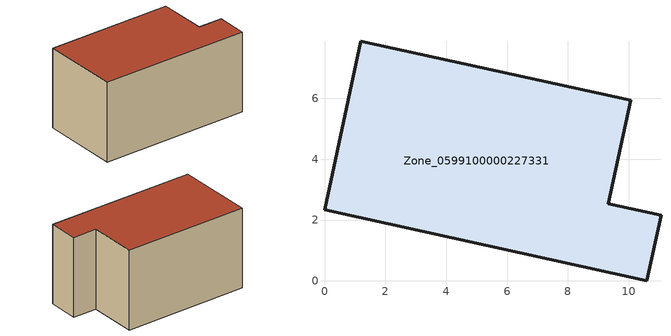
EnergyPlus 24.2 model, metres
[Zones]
Zone_0599100000227331
 floor ground (C_G): 0,2.33 1.19,7.88 10.07,5.94 9.33,2.53 11.06,2.16 10.59,0 z0
 wall outside (C_F): 1.19,7.88 0,2.33 10.59,0 11.06,2.16 9.33,2.53 10.07,5.94 1.19,7.88 z0:5.82
 roof outside (C_R): 0,2.33 10.59,0 11.06,2.16 9.33,2.53 10.07,5.94 1.19,7.88 z5.82
[BUILDING]
Pand.0599100000227331: North Axis=0; Terrain=City; Loads Convergence Tolerance Value=0.04; Temperature Convergence Tolerance Value=0.4; Solar Distribution=FullExterior; Maximum Number of Warmup Days=25; Minimum Number of Warmup Days=1
[Site:Location]
Rotterdam.The.Hague.AP_ZH_NLD Design_Conditions: Latitude=51.96; Longitude=4.45; Time Zone=1; Elevation=-4.5
[SITE:GROUNDTEMPERATURE:BUILDINGSURFACE]
18, 18, 18, 18, 18, 18, 18, 18, 18, 18, 18, 18
[MATERIAL] Thermal Absorptance=0.9; Solar Absorptance=0.7; Visible Absorptance=0.7
Name | Roughness | Thickness | Conductivity | Density | Specific Heat
G.TI.1975-1991 | MediumSmooth | 0.15 | 0.288461 | 540 | 1210
F.TI.1975-1991 | Rough | 0.3 | 0.230769 | 1920 | 840
R.TI.1975-1991 | MediumRough | 0.2 | 0.153846 | 1500 | 1000
[CONSTRUCTION]
C_G: G.TI.1975-1991
C_F: F.TI.1975-1991
C_R: R.TI.1975-1991
[ZONE]
Zone_0599100000227331: Type=1; Multiplier=1; Ceiling Height=Autocalculate; Volume=Autocalculate; Floor Area=autocalculate; Part of Total Floor Area=Yes
[ZONEINFILTRATION:DESIGNFLOWRATE]
Infil_Zone_0599100000227331: Zone or ZoneList or Space or SpaceList=Zone_0599100000227331; Schedule=AlwaysOn; Design Flow Rate Calculation Method=Flow/Area; Flow Rate per Floor Area=0.003; Constant Term Coefficient=1; Temperature Term Coefficient=0; Velocity Term Coefficient=0; Velocity Squared Term Coefficient=0
[HVACTEMPLATE:ZONE:IDEALLOADSAIRSYSTEM]
Zone_0599100000227331: Maximum Heating Supply Air Temperature=50; Minimum Cooling Supply Air Temperature=13; Maximum Heating Supply Air Humidity Ratio=0.0156; Minimum Cooling Supply Air Humidity Ratio=0.0077; Heating Limit=NoLimit; Cooling Limit=NoLimit; Dehumidification Control Type=ConstantSensibleHeatRatio; Cooling Sensible Heat Ratio=0.7; Dehumidification Setpoint=60; Humidification Control Type=None; Humidification Setpoint=30; Outdoor Air Method=None; Outdoor Air Flow Rate per Person=0.00944; Outdoor Air Flow Rate per Zone Floor Area=0; Outdoor Air Flow Rate per Zone=0; Demand Controlled Ventilation Type=None; Outdoor Air Economizer Type=NoEconomizer; Heat Recovery Type=None; Sensible Heat Recovery Effectiveness=0.7; Latent Heat Recovery Effectiveness=0.65
[ZONECONTROL:THERMOSTAT]
ThermostatControl_Zone_0599100000227331: Zone or ZoneList=Zone_0599100000227331; Control Type Schedule=DualSetpointControlType; Control 1=Thermostat_Zone_0599100000227331; Temperature Difference Between Cutout And Setpoint=0
[THERMOSTATSETPOINT:DUALSETPOINT]
Thermostat_Zone_0599100000227331: Heating Setpoint Temperature Schedule=HeatingSetpoint_Zone_0599100000227331; Cooling Setpoint Temperature Schedule=CoolingSetpoint_Zone_0599100000227331
[SCHEDULE:COMPACT]
HeatingSetpoint_Zone_0599100000227331: Through: 12/31, For: AllDays, Until: 24:00, 21
CoolingSetpoint_Zone_0599100000227331: Through: 12/31, For: AllDays, Until: 24:00, 24
DualSetpointControlType: Through: 12/31, For: AllDays, Until: 24:00, 4
AlwaysOn: Through: 12/31, For: AllDays, Until: 24:00, 1
